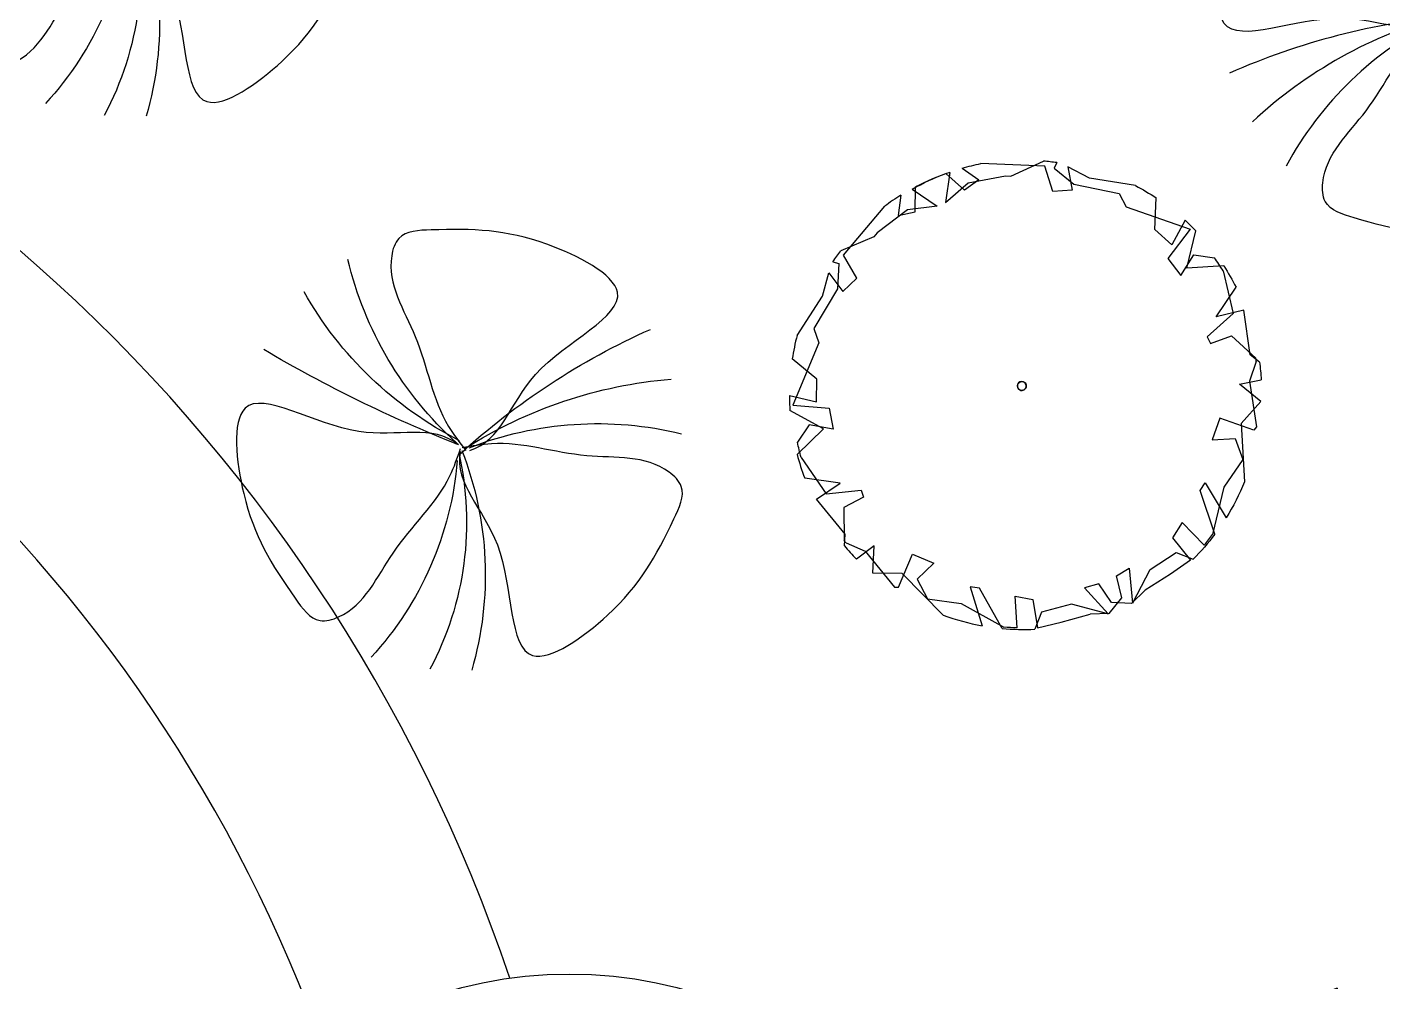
# Model space of a CAD drawing. Extents: x -809667 to 586099, y 3084146 to 3634412.
# Drawn here: x 381298.979 to 381303.077, y 3087214.792 to 3087217.679 of the extents above; entities that cross this region are included whole.
import ezdxf

# ---------------------------------------------------------------- set-up
doc = ezdxf.new("R2010")
doc.units = 0
doc.header["$LTSCALE"] = 0.5
doc.linetypes.add('CONTINOUS', pattern=[0])
doc.layers.get('0').update_dxf_attribs({"linetype": 'CONTINUOUS'})
doc.layers.add('TREE', color=3, linetype='CONTINUOUS')
doc.layers.add('文字', color=7, linetype='CONTINUOUS')

# ---------------------------------------------------------------- blocks, each defined once
blk = doc.blocks.new('白玉兰')
at = {"color": 0}
for centre, radius, start, end in [((-1260.5, 1665), 2054.4, 309.39345, 347.16547), ((-713.2, 1844.3), 1941, 291.82137, 332.63459), ((-4728.7, -6984.2), 8428.8, 56.1879, 65.279), ((-478.2, 2077.5), 2115.2, 283.29933, 320.85284), ((-1147.9, -2037), 2310.3, 61.625, 95.14911), ((-559.1, -2135.4), 2213.8, 76.70325, 111.40179), ((4370.8, -555.9), 4391.8, 172.1708, 190.66767), ((2826.9, 106.7), 2820.8, 182.25436, 209.88683), ((2146.3, 475.3), 2185, 193.30629, 228.41072)]:
    blk.add_arc(centre, radius, start, end, dxfattribs=at)
for points in [[(-33.3, 16.4), (-232.9, 72.7), (-341.9, 562), (-1253.8, 922.5), (-424.6, 1375.2), (-32.9, 1391.9), (376.3, 1386), (477, 1090.9), (236.3, 716.3), (184.7, 276.9), (29.2, 67), (-7.3, 17.6)], [(8.3, 30.7), (154.9, 177.4), (635.1, 33.7), (1394.9, 653.5), (1385.2, -291.2), (1208.5, -641.2), (1003.6, -995.4), (696.9, -939.3), (487.4, -546.3), (129.3, -286.7), (21.9, -48.6), (-3.3, 7.4)], [(36.1, -22.3), (98.6, -219.9), (-250.5, -579.7), (-51.2, -1539.8), (-884.9, -1095.2), (-1113.8, -777), (-1333.5, -431.7), (-1142.2, -185.6), (-696.9, -181.1), (-301.3, 16.9), (-40.5, 2.3), (20.8, -1.2)]]:
    blk.add_open_spline(points, degree=3, knots=[0, 0, 0, 0, 621.989778, 1340.944545, 1869.007736, 2592.427455, 2798.699245, 2915.827596, 3435.261502, 4029.77129, 4212.300518, 4212.300518, 4212.300518, 4212.300518], dxfattribs=at)
blk = doc.blocks.new('*E54')
at = {"layer": 'TREE', "color": 0}
blk.add_ellipse((-2.37, 3.565), major_axis=(2.696, 1.394), ratio=1, start_param=0.518575, end_param=0.519414, dxfattribs=at)
blk = doc.blocks.new('A$C4C586FE1')
at = {"layer": 'TREE', "color": 0}
for p, q in [((1100.1, 2800.7), (873.4, 2660.3)), ((1294, 2743), (1192.9, 2818.9)), ((1417.9, 2836.2), (1388.9, 2616.6)), ((1786.8, 2659.7), (1417.9, 2836.2)), ((1261.1, 2599.4), (1294, 2743)), ((873.4, 2660.3), (885.1, 2448.8)), ((1875, 2685.7), (1786.8, 2659.7)), ((2107.7, 2532.3), (1875, 2685.7)), ((570, 2555.2), (514.1, 2441.5)), ((785.3, 2557.2), (585.3, 2566.4)), ((841.8, 2435.9), (785.3, 2557.2)), ((1388.9, 2616.6), (1261.1, 2599.4)), ((2272.6, 2551), (2260.8, 2515.8)), ((2260.8, 2515.8), (2107.7, 2532.3)), ((2410.9, 2296.6), (2336, 2500.2)), ((514.1, 2441.5), (288.4, 2275.8)), ((885.1, 2448.8), (841.8, 2435.9)), ((2434.2, 2275.2), (2410.9, 2296.6)), ((288.4, 2275.8), (287.5, 2250.5)), ((287.5, 2250.5), (483.5, 2157.2)), ((2564.8, 2085.9), (2434.2, 2275.2)), ((329.8, 2135.9), (208.1, 2079)), ((422.4, 2031.4), (329.8, 2135.9)), ((483.5, 2157.2), (422.4, 2031.4)), ((208.1, 2079), (170.6, 1878.4)), ((2577.2, 1905.4), (2564.8, 2085.9)), ((2688, 2051.3), (2577.2, 1905.4)), ((170.6, 1878.4), (15.6, 1628.2)), ((2666.2, 1735.2), (2771.9, 1843.1)), ((2724.5, 1645.7), (2666.2, 1735.2)), ((2799.1, 1743.9), (2724.5, 1645.7)), ((2787.7, 1243.8), (2821.3, 1628.8)), ((5.9, 1547.3), (197.8, 1550.3)), ((197.8, 1550.3), (173.3, 1443)), ((173.3, 1443), (0, 1424.7)), ((0, 1424.7), (27, 1278.9)), ((27, 1278.9), (66.8, 1102)), ((2631.6, 1201.9), (2787.7, 1243.8)), ((2635, 1085.7), (2631.6, 1201.9)), ((67, 987.7), (66.8, 1102)), ((2775.3, 1105.3), (2635, 1085.7)), ((2702, 977.7), (2775.3, 1105.3)), ((67, 987.7), (157.2, 906.4)), ((157.2, 906.4), (291.2, 931.2)), ((291.2, 931.2), (334.9, 852.4)), ((2642.7, 701.9), (2702, 977.7)), ((334.9, 852.4), (122.2, 842.3)), ((122.7, 841.2), (319.7, 727.5)), ((319.7, 727.5), (413.9, 564.3)), ((2274.5, 500.5), (2371.1, 598.9)), ((2371.1, 598.9), (2562.8, 580.2)), ((413.9, 564.3), (369.3, 463.8)), ((2418.9, 412.8), (2274.5, 500.5)), ((2129.9, 415.1), (2351.7, 350.2)), ((2132, 192.5), (2129.9, 415.1)), ((513.2, 326.3), (782.8, 401.8)), ((827.4, 368.4), (609.7, 253.1)), ((782.8, 401.8), (827.4, 368.4)), ((1825.7, 254.4), (1999.5, 124.4)), ((1858.7, 85.1), (1825.7, 254.4)), ((1175.5, 133.3), (821.4, 131.7)), ((1175.5, 133.3), (1301.7, 9.6)), ((1301.7, 9.6), (1413.5, 131.8)), ((1413.5, 131.8), (1432.3, 0)), ((1587.1, 58.5), (1858.7, 85.1)), ((1540.1, 5.2), (1587.1, 58.5))]:
    blk.add_line(p, q, dxfattribs=at)
at = {"layer": 'TREE', "color": 0, "extrusion": (0, 0, -1)}
for major_axis, start_param, end_param in [((1003, 1003), -1.011805, -0.945114), ((1003, 1003), -1.426629, -1.413216), ((1003, 1003), -0.139248, -0.081961), ((839.1, 1143.7), 0.475418, 0.633835), ((1003, 1003), 0.553886, 0.636541), ((1003, 1003), 4.017991, 4.075425), ((1003, 1003), 1.314933, 1.417635), ((839.5, 1143.4), 3.200433, 3.340883), ((1003, 1003), 1.573401, 1.638153), ((839.3, 1143.5), 2.942836, 3.115157), ((1003, 1003), 1.829101, 1.934165), ((1003, 1003), 2.270337, 2.346427)]:
    blk.add_ellipse((1418.5, 1418.4), major_axis=major_axis, ratio=1, start_param=start_param, end_param=end_param, dxfattribs=at)
at = {"layer": 'TREE', "color": 0, "linetype": 'Continuous'}
for start_param, end_param in [(0.01341, 3.155003), (3.155003, 6.296595)]:
    blk.add_ellipse((1466.4, 1447.2), major_axis=(19.2, 19.2), ratio=1, start_param=start_param, end_param=end_param, dxfattribs=at)
at = {"layer": 'TREE', "color": 8, "linetype": 'CONTINOUS', "extrusion": (0, 0, -1), "xscale": 467.4085850556439, "yscale": 467.4085850556439, "zscale": -467.4085850556439, "rotation": 278.9250190116231}
blk.add_blockref('*E54', (-2892.7, 65.8), dxfattribs=at)
blk = doc.blocks.new('123123')
at = {"layer": '文字', "color": 8}
for points in [[(382021.2298, 3087268.5846, -0.315127), (382020.7835, 3087274.3297, -0.266364)], [(382017.5481, 3087267.1041, 0.266364), (382013.8052, 3087270.4189, 0.266364)], [(382016.9884, 3087266.8858, 0.255234), (382013.6995, 3087269.8213, 0.255234)]]:
    blk.add_lwpolyline(points, format="xyb", dxfattribs=at)
blk.add_circle((382017.7282, 3087265.8154), 1.3012, dxfattribs=at)
for name, p, xscale, yscale, zscale, rotation in [('白玉兰', (382016.4244, 3087270.3827), -0.0004880798049271107, 0.0004880798049271107, 0.04880798235096967, 124.6526560546043), ('白玉兰', (382020.3684, 3087270.0185), 0.000488079804927111, 0.000488079804927111, 0.04880798235096967, 283.1089006423777), ('A$C4C586FE1', (382019.1019, 3087267.8646), -0.0004999999999999999, 0.0004999999999999999, 0.0005, 314.9561458719995), ('白玉兰', (382017.4086, 3087268.708), -0.0004880798049271107, 0.0004880798049271107, 0.04880798235096967, 124.6526560546043), ('A$C4C586FE1', (382019.8545, 3087268.1978), 0.0005, 0.0005, 0.0005, 92.80541082498242), ('A$C4C586FE1', (382020.2729, 3087265.3976), -0.0004999999999999999, 0.0004999999999999999, 0.0005, 314.9561458719995)]:
    blk.add_blockref(name, p, dxfattribs=dict(at, xscale=xscale, yscale=yscale, zscale=zscale, rotation=rotation))

msp = doc.modelspace()

# ---------------------------------------------------------------- block references
at = {"layer": '文字'}
msp.add_blockref('123123', (-717.1099, -52.3003), dxfattribs=at)

doc.saveas('drawing.dxf')
